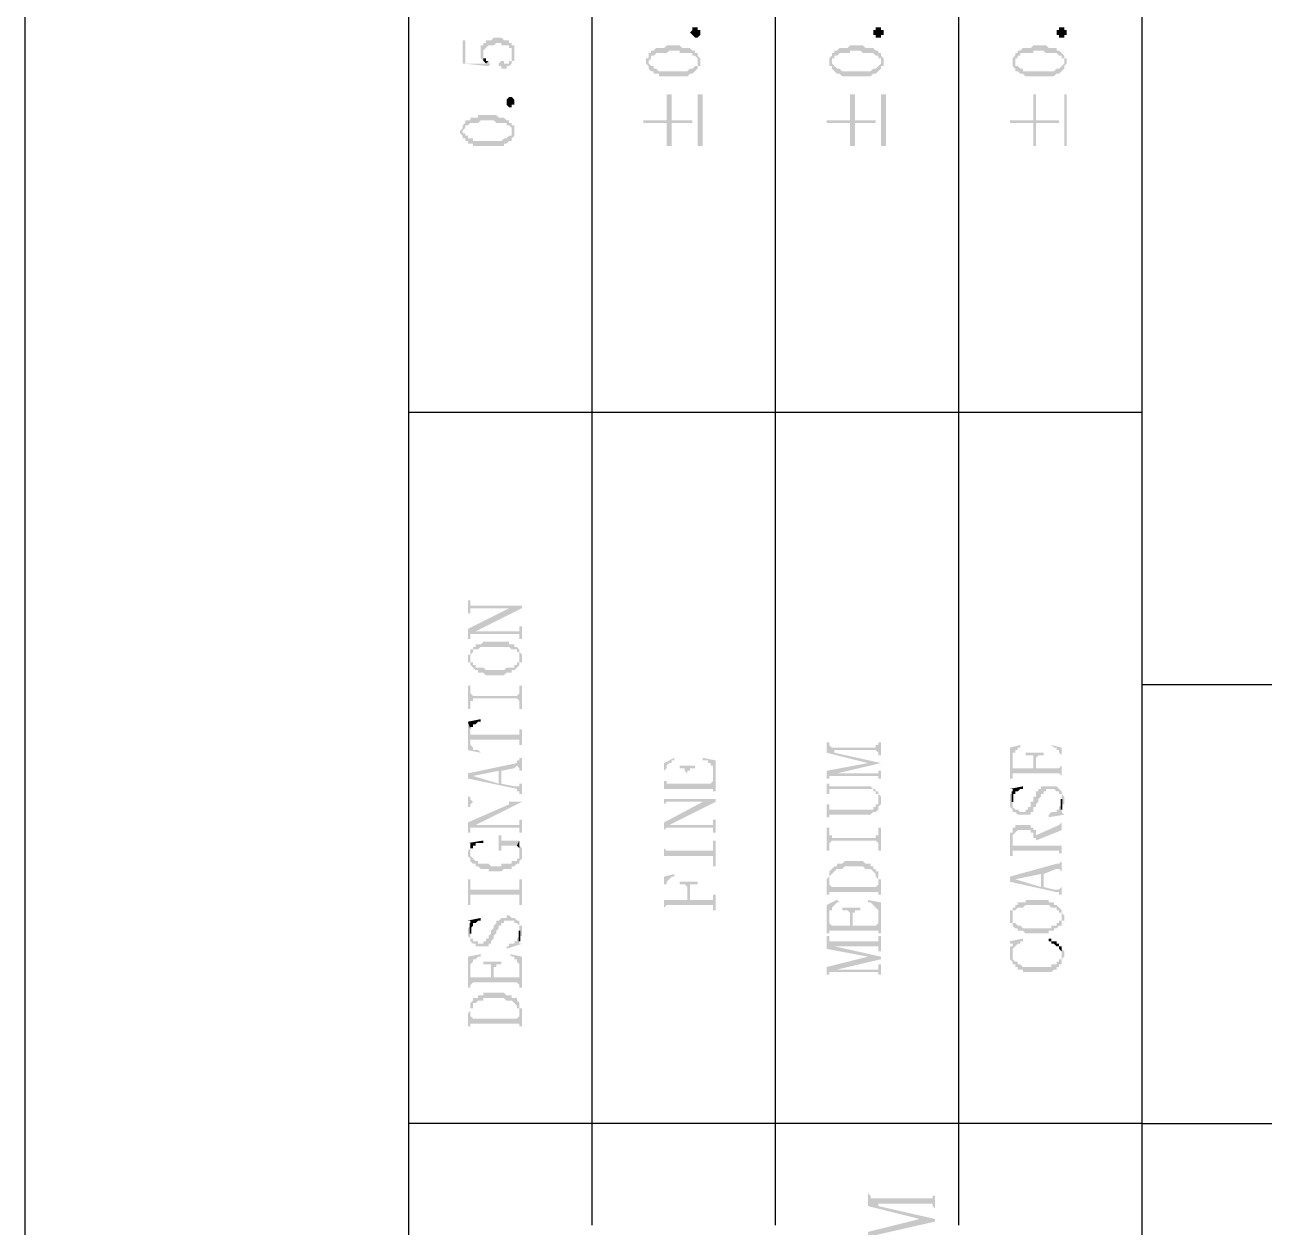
# Model space of a CAD drawing. Header units: millimetres. Extents: x 7018 to 13530, y 4187 to 5692.
# Drawn here: x 8411.44 to 8433.1, y 4550.47 to 4571.49 of the extents above; entities that cross this region are included whole.
import ezdxf

# ---------------------------------------------------------------- set-up
doc = ezdxf.new("R2010")
doc.units = ezdxf.units.MM

msp = doc.modelspace()

# ---------------------------------------------------------------- hatches: boundary and pattern name
at = {"transparency": 33554559}
for points in [[(8419.409, 4571.043), (8419.409, 4570.953), (8419.409, 4570.907), (8419.409, 4570.907), (8419.454, 4570.862), (8419.454, 4570.998), (8419.454, 4571.043), (8419.454, 4571.043), (8419.499, 4571.088), (8419.499, 4571.088), (8419.545, 4571.133), (8419.635, 4571.133), (8419.68, 4571.178), (8419.77, 4571.178), (8419.77, 4571.133), (8419.906, 4571.133), (8419.906, 4571.088), (8419.951, 4571.088), (8419.951, 4571.043), (8419.951, 4570.998), (8419.951, 4570.862), (8419.996, 4570.862), (8419.996, 4570.907), (8419.996, 4570.998), (8419.996, 4571.043), (8419.996, 4571.133), (8419.951, 4571.133), (8419.951, 4571.178), (8419.906, 4571.178), (8419.906, 4571.223), (8419.815, 4571.223), (8419.77, 4571.269), (8419.635, 4571.269), (8419.59, 4571.223), (8419.499, 4571.223), (8419.499, 4571.178), (8419.454, 4571.178), (8419.454, 4571.133), (8419.409, 4571.133), (8419.409, 4571.088)], [(8423.245, 4571.359), (8423.245, 4571.314), (8423.245, 4571.314), (8423.2, 4571.269), (8423.155, 4571.269), (8423.11, 4571.314), (8423.11, 4571.314), (8423.065, 4571.359), (8423.065, 4571.359), (8423.11, 4571.404), (8423.11, 4571.449), (8423.2, 4571.449), (8423.2, 4571.404), (8423.245, 4571.404), (8423.245, 4571.359)], [(8426.45, 4571.359), (8426.45, 4571.314), (8426.405, 4571.314), (8426.405, 4571.269), (8426.314, 4571.269), (8426.314, 4571.314), (8426.269, 4571.314), (8426.269, 4571.359), (8426.269, 4571.404), (8426.314, 4571.404), (8426.314, 4571.449), (8426.405, 4571.449), (8426.405, 4571.404), (8426.45, 4571.404), (8426.45, 4571.359)], [(8429.654, 4571.359), (8429.654, 4571.314), (8429.609, 4571.314), (8429.609, 4571.269), (8429.519, 4571.269), (8429.519, 4571.314), (8429.474, 4571.314), (8429.474, 4571.359), (8429.474, 4571.404), (8429.519, 4571.404), (8429.519, 4571.449), (8429.609, 4571.449), (8429.609, 4571.404), (8429.654, 4571.404), (8429.654, 4571.359)], [(8419.093, 4571.223), (8419.093, 4570.817), (8419.545, 4570.772), (8419.59, 4570.817), (8419.545, 4570.817), (8419.545, 4570.862), (8419.499, 4570.817), (8419.138, 4570.817), (8419.138, 4571.223)], [(8422.298, 4570.862), (8422.298, 4570.817), (8422.298, 4570.817), (8422.343, 4570.772), (8422.343, 4570.727), (8422.343, 4570.862), (8422.343, 4570.862), (8422.388, 4570.907), (8422.388, 4570.953), (8422.433, 4570.953), (8422.478, 4570.998), (8422.659, 4570.998), (8422.704, 4571.043), (8422.884, 4571.043), (8422.884, 4570.998), (8423.11, 4570.998), (8423.11, 4570.953), (8423.155, 4570.953), (8423.2, 4570.907), (8423.2, 4570.862), (8423.2, 4570.998), (8423.155, 4570.998), (8423.155, 4571.043), (8423.11, 4571.043), (8423.065, 4571.088), (8422.929, 4571.088), (8422.884, 4571.133), (8422.659, 4571.133), (8422.614, 4571.088), (8422.478, 4571.088), (8422.433, 4571.043), (8422.388, 4571.043), (8422.388, 4570.998), (8422.343, 4570.998), (8422.343, 4570.953), (8422.343, 4570.907), (8422.298, 4570.907)], [(8425.502, 4570.862), (8425.502, 4570.817), (8425.502, 4570.772), (8425.547, 4570.772), (8425.547, 4570.727), (8425.547, 4570.862), (8425.547, 4570.907), (8425.592, 4570.907), (8425.592, 4570.953), (8425.637, 4570.953), (8425.683, 4570.998), (8425.863, 4570.998), (8425.863, 4571.043), (8426.044, 4571.043), (8426.089, 4570.998), (8426.269, 4570.998), (8426.314, 4570.953), (8426.36, 4570.953), (8426.36, 4570.907), (8426.405, 4570.907), (8426.405, 4570.862), (8426.405, 4570.998), (8426.36, 4570.998), (8426.36, 4571.043), (8426.314, 4571.043), (8426.269, 4571.088), (8426.134, 4571.088), (8426.089, 4571.133), (8425.863, 4571.133), (8425.818, 4571.088), (8425.683, 4571.088), (8425.637, 4571.043), (8425.592, 4571.043), (8425.592, 4570.998), (8425.547, 4570.998), (8425.547, 4570.953), (8425.547, 4570.953), (8425.502, 4570.907)], [(8428.706, 4570.862), (8428.706, 4570.817), (8428.706, 4570.772), (8428.706, 4570.772), (8428.752, 4570.727), (8428.752, 4570.862), (8428.752, 4570.907), (8428.797, 4570.907), (8428.797, 4570.953), (8428.842, 4570.953), (8428.842, 4570.998), (8429.067, 4570.998), (8429.067, 4571.043), (8429.248, 4571.043), (8429.293, 4570.998), (8429.474, 4570.998), (8429.519, 4570.953), (8429.564, 4570.953), (8429.564, 4570.907), (8429.609, 4570.907), (8429.609, 4570.862), (8429.609, 4570.953), (8429.564, 4570.998), (8429.564, 4570.998), (8429.519, 4571.043), (8429.474, 4571.043), (8429.474, 4571.088), (8429.338, 4571.088), (8429.293, 4571.133), (8429.067, 4571.133), (8429.022, 4571.088), (8428.887, 4571.088), (8428.842, 4571.043), (8428.797, 4571.043), (8428.797, 4570.998), (8428.752, 4570.998), (8428.752, 4570.953), (8428.752, 4570.953), (8428.706, 4570.907)], [(8419.454, 4570.862), (8419.454, 4570.862), (8419.499, 4570.817), (8419.499, 4570.817), (8419.545, 4570.862), (8419.499, 4570.862), (8419.499, 4570.907), (8419.454, 4570.907), (8419.454, 4570.953), (8419.454, 4570.998)], [(8419.725, 4570.817), (8419.725, 4570.772), (8419.77, 4570.772), (8419.77, 4570.727), (8419.86, 4570.727), (8419.86, 4570.772), (8419.906, 4570.772), (8419.951, 4570.817), (8419.951, 4570.998), (8419.951, 4570.907), (8419.951, 4570.862), (8419.906, 4570.862), (8419.906, 4570.817), (8419.815, 4570.817), (8419.815, 4570.862), (8419.77, 4570.862)], [(8422.343, 4570.727), (8422.388, 4570.682), (8422.433, 4570.682), (8422.433, 4570.637), (8422.523, 4570.637), (8422.523, 4570.592), (8423.02, 4570.592), (8423.065, 4570.637), (8423.11, 4570.637), (8423.155, 4570.682), (8423.155, 4570.682), (8423.2, 4570.727), (8423.2, 4570.772), (8423.245, 4570.772), (8423.245, 4570.817), (8423.245, 4570.862), (8423.245, 4570.907), (8423.245, 4570.907), (8423.2, 4570.953), (8423.2, 4570.817), (8423.2, 4570.772), (8423.155, 4570.772), (8423.11, 4570.727), (8423.065, 4570.727), (8423.02, 4570.682), (8422.523, 4570.682), (8422.478, 4570.727), (8422.433, 4570.727), (8422.433, 4570.772), (8422.388, 4570.772), (8422.343, 4570.817), (8422.343, 4570.862)], [(8425.547, 4570.727), (8425.592, 4570.682), (8425.592, 4570.682), (8425.637, 4570.637), (8425.683, 4570.637), (8425.728, 4570.592), (8426.224, 4570.592), (8426.269, 4570.637), (8426.314, 4570.637), (8426.36, 4570.682), (8426.36, 4570.682), (8426.405, 4570.727), (8426.405, 4570.772), (8426.45, 4570.772), (8426.45, 4570.817), (8426.45, 4570.862), (8426.45, 4570.907), (8426.45, 4570.907), (8426.405, 4570.953), (8426.405, 4570.817), (8426.405, 4570.817), (8426.36, 4570.772), (8426.36, 4570.772), (8426.314, 4570.727), (8426.269, 4570.727), (8426.224, 4570.682), (8425.728, 4570.682), (8425.683, 4570.727), (8425.637, 4570.727), (8425.592, 4570.772), (8425.592, 4570.772), (8425.547, 4570.817), (8425.547, 4570.862)], [(8428.752, 4570.727), (8428.752, 4570.682), (8428.797, 4570.682), (8428.842, 4570.637), (8428.887, 4570.637), (8428.932, 4570.592), (8429.429, 4570.592), (8429.474, 4570.637), (8429.519, 4570.637), (8429.564, 4570.682), (8429.564, 4570.682), (8429.609, 4570.727), (8429.609, 4570.772), (8429.609, 4570.772), (8429.654, 4570.817), (8429.654, 4570.862), (8429.654, 4570.907), (8429.609, 4570.907), (8429.609, 4570.953), (8429.609, 4570.817), (8429.609, 4570.817), (8429.564, 4570.772), (8429.564, 4570.772), (8429.519, 4570.727), (8429.474, 4570.727), (8429.429, 4570.682), (8428.887, 4570.682), (8428.887, 4570.727), (8428.842, 4570.727), (8428.797, 4570.772), (8428.752, 4570.772), (8428.752, 4570.817), (8428.752, 4570.862)], [(8419.996, 4570.14), (8419.996, 4570.095), (8419.951, 4570.095), (8419.951, 4570.05), (8419.906, 4570.05), (8419.86, 4570.095), (8419.86, 4570.14), (8419.86, 4570.185), (8419.86, 4570.185), (8419.906, 4570.231), (8419.951, 4570.231), (8419.996, 4570.185), (8419.996, 4570.14)], [(8422.252, 4569.824), (8422.252, 4569.779), (8422.659, 4569.779), (8422.659, 4569.373), (8422.749, 4569.373), (8422.749, 4569.779), (8423.11, 4569.779), (8423.11, 4569.824), (8422.749, 4569.824), (8422.749, 4570.276), (8422.659, 4570.276), (8422.659, 4569.824)], [(8423.291, 4569.373), (8423.291, 4570.276), (8423.2, 4570.276), (8423.2, 4569.373)], [(8425.457, 4569.824), (8425.457, 4569.779), (8425.863, 4569.779), (8425.863, 4569.373), (8425.953, 4569.373), (8425.953, 4569.779), (8426.314, 4569.779), (8426.314, 4569.824), (8425.953, 4569.824), (8425.953, 4570.276), (8425.863, 4570.276), (8425.863, 4569.824)], [(8426.495, 4569.373), (8426.495, 4570.276), (8426.405, 4570.276), (8426.405, 4569.373)], [(8428.661, 4569.824), (8428.661, 4569.779), (8429.067, 4569.779), (8429.067, 4569.373), (8429.113, 4569.373), (8429.113, 4569.779), (8429.519, 4569.779), (8429.519, 4569.824), (8429.113, 4569.824), (8429.113, 4570.276), (8429.067, 4570.276), (8429.067, 4569.824)], [(8429.654, 4569.373), (8429.654, 4570.276), (8429.609, 4570.276), (8429.609, 4569.373)], [(8419.048, 4569.644), (8419.048, 4569.599), (8419.093, 4569.554), (8419.093, 4569.508), (8419.093, 4569.644), (8419.093, 4569.644), (8419.138, 4569.689), (8419.138, 4569.734), (8419.184, 4569.734), (8419.229, 4569.779), (8419.364, 4569.779), (8419.409, 4569.824), (8419.635, 4569.824), (8419.68, 4569.779), (8419.86, 4569.779), (8419.86, 4569.734), (8419.906, 4569.734), (8419.951, 4569.689), (8419.951, 4569.644), (8419.951, 4569.779), (8419.906, 4569.779), (8419.906, 4569.824), (8419.86, 4569.824), (8419.815, 4569.869), (8419.725, 4569.869), (8419.68, 4569.915), (8419.364, 4569.915), (8419.364, 4569.869), (8419.229, 4569.869), (8419.229, 4569.824), (8419.138, 4569.824), (8419.138, 4569.779), (8419.138, 4569.779), (8419.093, 4569.734), (8419.093, 4569.689), (8419.093, 4569.689)], [(8419.093, 4569.508), (8419.138, 4569.508), (8419.138, 4569.463), (8419.184, 4569.463), (8419.184, 4569.418), (8419.274, 4569.418), (8419.274, 4569.373), (8419.815, 4569.373), (8419.815, 4569.418), (8419.86, 4569.418), (8419.906, 4569.463), (8419.951, 4569.463), (8419.951, 4569.508), (8419.951, 4569.508), (8419.996, 4569.554), (8419.996, 4569.599), (8419.996, 4569.644), (8419.996, 4569.689), (8419.996, 4569.734), (8419.951, 4569.734), (8419.951, 4569.599), (8419.951, 4569.554), (8419.906, 4569.554), (8419.86, 4569.508), (8419.815, 4569.508), (8419.77, 4569.463), (8419.274, 4569.463), (8419.274, 4569.508), (8419.184, 4569.508), (8419.184, 4569.554), (8419.138, 4569.554), (8419.138, 4569.599), (8419.093, 4569.599), (8419.093, 4569.644)], [(8419.184, 4561.43), (8419.184, 4561.204), (8419.229, 4561.204), (8419.229, 4561.294), (8420.131, 4561.294), (8420.131, 4561.339), (8419.229, 4561.339), (8419.229, 4561.43)], [(8419.184, 4560.933), (8419.184, 4560.753), (8419.229, 4560.753), (8419.229, 4560.843), (8419.274, 4560.843), (8419.319, 4560.888), (8420.131, 4561.294), (8419.906, 4561.294)], [(8419.274, 4560.843), (8420.086, 4560.843), (8420.086, 4560.753), (8420.131, 4560.753), (8420.131, 4560.978), (8420.086, 4560.978), (8420.086, 4560.933), (8420.086, 4560.888), (8419.319, 4560.888)], [(8419.229, 4560.527), (8419.229, 4560.437), (8419.229, 4560.482), (8419.229, 4560.482), (8419.274, 4560.527), (8419.274, 4560.572), (8419.364, 4560.572), (8419.409, 4560.617), (8419.906, 4560.617), (8419.951, 4560.572), (8420.041, 4560.572), (8420.041, 4560.527), (8420.086, 4560.527), (8420.086, 4560.482), (8420.086, 4560.437), (8420.086, 4560.572), (8420.086, 4560.572), (8420.041, 4560.617), (8419.996, 4560.617), (8419.996, 4560.662), (8419.906, 4560.662), (8419.906, 4560.708), (8419.454, 4560.708), (8419.409, 4560.662), (8419.319, 4560.662), (8419.319, 4560.617), (8419.274, 4560.617), (8419.274, 4560.572), (8419.229, 4560.572)], [(8419.184, 4560.437), (8419.184, 4560.392), (8419.184, 4560.347), (8419.229, 4560.347), (8419.229, 4560.301), (8419.229, 4560.301), (8419.274, 4560.256), (8419.274, 4560.256), (8419.319, 4560.211), (8419.364, 4560.211), (8419.364, 4560.166), (8419.454, 4560.166), (8419.499, 4560.121), (8419.815, 4560.121), (8419.86, 4560.166), (8419.951, 4560.166), (8419.951, 4560.211), (8419.996, 4560.211), (8420.041, 4560.256), (8420.041, 4560.256), (8420.086, 4560.301), (8420.086, 4560.347), (8420.131, 4560.347), (8420.131, 4560.392), (8420.131, 4560.437), (8420.131, 4560.482), (8420.131, 4560.482), (8420.086, 4560.527), (8420.086, 4560.437), (8420.086, 4560.392), (8420.086, 4560.347), (8420.041, 4560.347), (8420.041, 4560.301), (8419.996, 4560.301), (8419.996, 4560.256), (8419.86, 4560.256), (8419.815, 4560.211), (8419.499, 4560.211), (8419.454, 4560.256), (8419.319, 4560.256), (8419.319, 4560.301), (8419.274, 4560.301), (8419.274, 4560.347), (8419.229, 4560.347), (8419.229, 4560.392), (8419.229, 4560.527), (8419.229, 4560.482), (8419.184, 4560.482)], [(8419.184, 4559.94), (8419.184, 4559.534), (8419.229, 4559.534), (8419.229, 4559.67), (8419.274, 4559.67), (8419.274, 4559.715), (8420.041, 4559.715), (8420.086, 4559.67), (8420.086, 4559.534), (8420.131, 4559.534), (8420.131, 4559.94), (8420.086, 4559.94), (8420.086, 4559.805), (8420.086, 4559.805), (8420.041, 4559.76), (8419.274, 4559.76), (8419.229, 4559.805), (8419.229, 4559.94)], [(8419.184, 4559.309), (8419.229, 4559.173), (8419.229, 4559.218), (8419.274, 4559.218), (8419.274, 4559.263), (8419.319, 4559.263), (8419.364, 4559.309), (8419.409, 4559.309), (8419.409, 4559.354)], [(8419.184, 4559.309), (8419.184, 4558.812), (8419.409, 4558.767), (8419.409, 4558.767), (8419.364, 4558.812), (8419.274, 4558.812), (8419.274, 4558.857), (8419.274, 4558.857), (8419.229, 4558.902), (8419.229, 4559.173)], [(8419.229, 4559.173), (8419.229, 4558.947), (8419.229, 4558.993), (8420.086, 4558.993), (8420.086, 4558.902), (8420.131, 4558.902), (8420.131, 4559.173), (8420.086, 4559.173), (8420.086, 4559.128), (8420.086, 4559.083), (8419.229, 4559.083), (8419.229, 4559.128)], [(8425.457, 4558.947), (8425.457, 4558.767), (8426.179, 4558.586), (8426.405, 4558.586), (8425.592, 4558.767), (8425.592, 4558.812), (8425.547, 4558.857), (8425.547, 4558.857), (8425.502, 4558.902), (8425.502, 4558.947), (8425.502, 4558.947)], [(8425.547, 4558.857), (8425.592, 4558.812), (8426.314, 4558.812), (8426.36, 4558.767), (8426.36, 4558.722), (8426.405, 4558.722), (8426.405, 4558.947), (8426.36, 4558.947), (8426.36, 4558.902), (8426.314, 4558.902), (8426.314, 4558.857)], [(8428.661, 4558.857), (8428.661, 4558.316), (8428.706, 4558.316), (8428.706, 4558.677), (8428.706, 4558.722), (8428.706, 4558.767), (8428.752, 4558.767), (8428.752, 4558.812), (8428.797, 4558.812), (8428.797, 4558.857), (8428.842, 4558.857), (8428.842, 4558.902)], [(8429.383, 4558.902), (8429.383, 4558.902), (8429.429, 4558.857), (8429.474, 4558.857), (8429.474, 4558.812), (8429.519, 4558.812), (8429.519, 4558.767), (8429.519, 4558.767), (8429.564, 4558.722), (8429.564, 4558.677), (8429.564, 4558.316), (8429.564, 4558.857)], [(8419.184, 4558.406), (8419.184, 4558.316), (8419.274, 4558.361), (8419.725, 4558.451), (8419.725, 4558.225), (8419.77, 4558.451), (8419.996, 4558.496), (8419.996, 4558.496), (8420.041, 4558.541), (8420.086, 4558.496), (8420.086, 4558.451), (8420.131, 4558.451), (8420.131, 4558.677), (8420.086, 4558.677), (8420.086, 4558.632), (8420.041, 4558.632), (8420.041, 4558.586)], [(8422.614, 4558.586), (8422.614, 4558.09), (8422.614, 4558.451), (8422.614, 4558.451), (8422.659, 4558.496), (8422.659, 4558.541), (8422.659, 4558.541), (8422.704, 4558.586), (8422.749, 4558.586), (8422.749, 4558.632), (8422.794, 4558.632), (8422.794, 4558.677)], [(8423.291, 4558.632), (8423.381, 4558.632), (8423.381, 4558.586), (8423.426, 4558.586), (8423.426, 4558.541), (8423.471, 4558.541), (8423.471, 4558.496), (8423.471, 4558.09), (8423.516, 4558.09), (8423.516, 4558.632), (8423.291, 4558.677)], [(8428.706, 4558.361), (8428.706, 4558.406), (8429.519, 4558.406), (8429.564, 4558.361), (8429.564, 4558.541), (8429.564, 4558.541), (8429.519, 4558.496), (8429.113, 4558.496), (8429.113, 4558.632), (8429.067, 4558.496), (8428.706, 4558.496), (8428.706, 4558.677)], [(8428.932, 4558.767), (8428.932, 4558.722), (8429.067, 4558.722), (8429.067, 4558.677), (8429.067, 4558.496), (8429.113, 4558.632), (8429.113, 4558.677), (8429.113, 4558.677), (8429.158, 4558.722), (8429.248, 4558.722), (8429.248, 4558.767)], [(8422.884, 4558.541), (8422.884, 4558.496), (8422.975, 4558.496), (8422.975, 4558.451), (8422.975, 4558.451), (8423.02, 4558.406), (8423.02, 4558.225), (8423.02, 4558.406), (8423.02, 4558.451), (8423.065, 4558.451), (8423.065, 4558.496), (8423.155, 4558.496), (8423.155, 4558.541)], [(8425.457, 4558.451), (8425.457, 4558.316), (8425.502, 4558.316), (8425.502, 4558.361), (8425.547, 4558.361), (8425.637, 4558.406), (8426.405, 4558.586), (8426.179, 4558.586)], [(8419.184, 4558.316), (8420.041, 4558.135), (8420.041, 4558.09), (8420.086, 4558.09), (8420.086, 4558.045), (8420.131, 4558.045), (8420.131, 4558.225), (8420.086, 4558.225), (8420.086, 4558.18), (8419.996, 4558.18), (8419.77, 4558.225), (8419.77, 4558.451), (8419.725, 4558.225), (8419.274, 4558.361), (8419.274, 4558.361)], [(8422.614, 4558.09), (8422.614, 4558.135), (8423.471, 4558.135), (8423.471, 4558.27), (8423.471, 4558.27), (8423.426, 4558.225), (8423.02, 4558.225), (8423.02, 4558.406), (8423.02, 4558.225), (8422.659, 4558.225), (8422.659, 4558.27), (8422.614, 4558.27), (8422.614, 4558.451)], [(8425.547, 4558.361), (8426.36, 4558.361), (8426.36, 4558.316), (8426.405, 4558.316), (8426.405, 4558.451), (8426.36, 4558.451), (8426.36, 4558.406), (8425.637, 4558.406)], [(8422.614, 4558.045), (8422.614, 4557.819), (8422.614, 4557.864), (8422.614, 4557.864), (8422.659, 4557.909), (8423.516, 4557.909), (8423.516, 4557.955), (8422.614, 4557.955)], [(8425.457, 4558.225), (8425.457, 4558.045), (8425.502, 4558.045), (8425.502, 4558.09), (8425.502, 4558.135), (8426.269, 4558.135), (8426.269, 4558.09), (8426.314, 4558.09), (8426.314, 4558.045), (8426.36, 4558.045), (8426.36, 4557.955), (8426.36, 4558.09), (8426.314, 4558.09), (8426.314, 4558.135), (8426.269, 4558.135), (8426.224, 4558.18), (8425.502, 4558.18), (8425.502, 4558.225), (8425.502, 4558.225)], [(8425.457, 4557.864), (8425.457, 4557.639), (8425.502, 4557.639), (8425.502, 4557.684), (8426.224, 4557.684), (8426.269, 4557.729), (8426.314, 4557.729), (8426.36, 4557.774), (8426.36, 4557.819), (8426.36, 4557.819), (8426.405, 4557.864), (8426.405, 4557.955), (8426.405, 4558), (8426.405, 4558), (8426.36, 4558.045), (8426.36, 4557.909), (8426.36, 4557.864), (8426.314, 4557.864), (8426.314, 4557.819), (8426.269, 4557.819), (8426.269, 4557.774), (8425.502, 4557.774), (8425.502, 4557.819), (8425.502, 4557.864)], [(8428.661, 4557.909), (8428.661, 4557.819), (8428.661, 4557.819), (8428.706, 4557.774), (8428.706, 4557.729), (8428.752, 4557.729), (8428.797, 4557.684), (8429.022, 4557.684), (8429.022, 4557.729), (8429.067, 4557.729), (8429.067, 4557.774), (8429.067, 4557.819), (8429.113, 4557.819), (8429.113, 4557.864), (8429.113, 4557.864), (8429.158, 4557.909), (8429.158, 4557.955), (8429.158, 4557.955), (8429.203, 4558), (8429.203, 4558.045), (8429.248, 4558.045), (8429.248, 4558.09), (8429.293, 4558.09), (8429.293, 4558.135), (8429.429, 4558.135), (8429.474, 4558.09), (8429.519, 4558.09), (8429.519, 4558.045), (8429.564, 4558.045), (8429.564, 4557.955), (8429.564, 4557.819), (8429.564, 4557.864), (8429.609, 4557.864), (8429.609, 4557.955), (8429.609, 4558), (8429.564, 4558.045), (8429.564, 4558.09), (8429.564, 4558.09), (8429.519, 4558.135), (8429.519, 4558.135), (8429.474, 4558.18), (8429.203, 4558.18), (8429.203, 4558.135), (8429.158, 4558.135), (8429.158, 4558.09), (8429.113, 4558.09), (8429.113, 4558), (8429.067, 4558), (8429.067, 4557.909), (8429.022, 4557.909), (8429.022, 4557.819), (8428.977, 4557.819), (8428.977, 4557.774), (8428.932, 4557.774), (8428.932, 4557.729), (8428.842, 4557.729), (8428.797, 4557.774), (8428.752, 4557.774), (8428.706, 4557.819), (8428.706, 4557.864), (8428.706, 4558.045), (8428.661, 4558.045), (8428.661, 4558), (8428.661, 4557.955)], [(8428.661, 4558.135), (8428.706, 4558.135), (8428.706, 4557.955), (8428.706, 4558.045), (8428.752, 4558.045), (8428.752, 4558.09), (8428.797, 4558.09), (8428.842, 4558.135), (8428.887, 4558.135), (8428.887, 4558.18)], [(8419.184, 4558), (8419.184, 4557.819), (8419.229, 4557.819), (8419.229, 4557.864), (8419.229, 4557.864), (8419.274, 4557.909), (8419.906, 4557.909), (8419.906, 4557.864), (8420.131, 4557.909), (8419.274, 4557.909), (8419.229, 4557.955), (8419.229, 4558)], [(8419.184, 4557.548), (8419.184, 4557.368), (8419.229, 4557.368), (8419.229, 4557.413), (8419.229, 4557.458), (8419.274, 4557.458), (8419.319, 4557.503), (8420.131, 4557.909), (8419.906, 4557.864)], [(8422.614, 4557.548), (8422.614, 4557.368), (8422.614, 4557.413), (8422.614, 4557.413), (8422.659, 4557.458), (8422.659, 4557.458), (8422.704, 4557.503), (8423.516, 4557.909), (8423.291, 4557.909)], [(8429.338, 4557.684), (8429.338, 4557.639), (8429.609, 4557.684), (8429.564, 4557.729), (8429.564, 4557.909), (8429.564, 4557.864), (8429.519, 4557.819), (8429.519, 4557.774), (8429.474, 4557.774), (8429.474, 4557.729), (8429.383, 4557.729)], [(8419.274, 4557.458), (8420.086, 4557.458), (8420.086, 4557.413), (8420.086, 4557.368), (8420.131, 4557.368), (8420.131, 4557.594), (8420.086, 4557.594), (8420.086, 4557.503), (8419.319, 4557.503)], [(8422.659, 4557.458), (8423.471, 4557.458), (8423.471, 4557.368), (8423.516, 4557.368), (8423.516, 4557.594), (8423.471, 4557.594), (8423.471, 4557.548), (8423.471, 4557.503), (8422.704, 4557.503)], [(8429.113, 4557.323), (8429.113, 4557.232), (8429.564, 4557.413), (8429.564, 4557.594), (8429.564, 4557.548), (8429.564, 4557.548), (8429.519, 4557.503), (8429.519, 4557.503)], [(8425.457, 4557.458), (8425.457, 4557.052), (8425.502, 4557.052), (8425.502, 4557.187), (8425.502, 4557.187), (8425.547, 4557.232), (8426.314, 4557.232), (8426.36, 4557.187), (8426.36, 4557.052), (8426.405, 4557.052), (8426.405, 4557.458), (8426.36, 4557.458), (8426.36, 4557.323), (8426.314, 4557.323), (8426.314, 4557.278), (8425.547, 4557.278), (8425.547, 4557.323), (8425.502, 4557.323), (8425.502, 4557.458)], [(8428.661, 4557.278), (8428.661, 4556.962), (8428.706, 4556.962), (8428.706, 4557.278), (8428.706, 4557.323), (8428.706, 4557.323), (8428.752, 4557.368), (8428.752, 4557.368), (8428.797, 4557.413), (8429.022, 4557.413), (8429.022, 4557.368), (8429.067, 4557.368), (8429.067, 4557.323), (8429.067, 4557.278), (8429.113, 4557.278), (8429.113, 4557.142), (8429.113, 4557.413), (8429.067, 4557.413), (8429.067, 4557.458), (8429.022, 4557.458), (8429.022, 4557.503), (8428.752, 4557.503), (8428.752, 4557.458), (8428.706, 4557.458), (8428.706, 4557.413), (8428.706, 4557.368), (8428.661, 4557.368)], [(8428.706, 4557.007), (8428.706, 4557.052), (8429.519, 4557.052), (8429.519, 4557.007), (8429.564, 4557.007), (8429.564, 4556.962), (8429.564, 4557.187), (8429.564, 4557.142), (8429.113, 4557.142), (8429.113, 4557.323), (8429.113, 4557.413), (8429.113, 4557.142), (8428.706, 4557.142), (8428.706, 4557.232)], [(8419.184, 4557.187), (8419.229, 4557.187), (8419.229, 4557.007), (8419.229, 4557.052), (8419.229, 4557.097), (8419.274, 4557.097), (8419.274, 4557.142), (8419.319, 4557.142), (8419.319, 4557.187), (8419.454, 4557.187), (8419.454, 4557.232)], [(8419.725, 4557.323), (8419.725, 4557.052), (8419.77, 4557.052), (8419.77, 4557.097), (8419.77, 4557.142), (8420.041, 4557.142), (8420.086, 4557.232), (8419.77, 4557.232), (8419.77, 4557.278), (8419.77, 4557.323)], [(8420.041, 4557.142), (8420.086, 4557.097), (8420.086, 4557.052), (8420.086, 4557.007), (8420.086, 4557.142), (8420.086, 4557.232)], [(8422.614, 4557.232), (8422.614, 4556.781), (8422.614, 4556.962), (8423.471, 4556.962), (8423.471, 4556.781), (8423.516, 4556.781), (8423.516, 4557.232), (8423.471, 4557.232), (8423.471, 4557.097), (8423.471, 4557.052), (8422.659, 4557.052), (8422.614, 4557.097)], [(8419.184, 4557.007), (8419.184, 4556.962), (8419.184, 4556.962), (8419.229, 4556.917), (8419.229, 4556.871), (8419.229, 4556.871), (8419.274, 4556.826), (8419.319, 4556.826), (8419.319, 4556.781), (8419.364, 4556.781), (8419.409, 4556.736), (8419.545, 4556.736), (8419.545, 4556.691), (8419.77, 4556.691), (8419.815, 4556.736), (8419.951, 4556.736), (8419.951, 4556.781), (8419.996, 4556.781), (8420.041, 4556.826), (8420.086, 4556.826), (8420.086, 4556.871), (8420.086, 4556.871), (8420.131, 4556.917), (8420.131, 4556.962), (8420.131, 4557.052), (8420.131, 4557.097), (8420.131, 4557.097), (8420.086, 4557.142), (8420.086, 4557.007), (8420.086, 4556.962), (8420.086, 4556.917), (8420.041, 4556.917), (8420.041, 4556.871), (8419.951, 4556.871), (8419.951, 4556.826), (8419.77, 4556.826), (8419.77, 4556.781), (8419.59, 4556.781), (8419.545, 4556.826), (8419.364, 4556.826), (8419.364, 4556.871), (8419.319, 4556.871), (8419.274, 4556.917), (8419.274, 4556.917), (8419.229, 4556.962), (8419.229, 4557.007), (8419.229, 4557.142), (8419.229, 4557.097), (8419.184, 4557.052), (8419.184, 4557.052)], [(8425.457, 4556.51), (8425.457, 4556.285), (8425.502, 4556.285), (8425.502, 4556.51), (8425.502, 4556.555), (8425.502, 4556.601), (8425.547, 4556.646), (8425.547, 4556.646), (8425.592, 4556.691), (8425.592, 4556.691), (8425.637, 4556.736), (8425.728, 4556.736), (8425.773, 4556.781), (8426.089, 4556.781), (8426.134, 4556.736), (8426.224, 4556.736), (8426.269, 4556.691), (8426.269, 4556.691), (8426.314, 4556.646), (8426.314, 4556.601), (8426.314, 4556.601), (8426.36, 4556.555), (8426.36, 4556.51), (8426.36, 4556.285), (8426.405, 4556.285), (8426.405, 4556.51), (8426.405, 4556.555), (8426.36, 4556.555), (8426.36, 4556.646), (8426.36, 4556.691), (8426.314, 4556.691), (8426.314, 4556.736), (8426.269, 4556.736), (8426.269, 4556.781), (8426.224, 4556.781), (8426.224, 4556.826), (8426.134, 4556.826), (8426.089, 4556.871), (8425.773, 4556.871), (8425.728, 4556.826), (8425.637, 4556.826), (8425.637, 4556.781), (8425.592, 4556.781), (8425.547, 4556.736), (8425.547, 4556.736), (8425.502, 4556.691), (8425.502, 4556.601), (8425.502, 4556.601), (8425.457, 4556.555), (8425.457, 4556.555)], [(8428.661, 4556.601), (8428.661, 4556.51), (8428.752, 4556.555), (8429.203, 4556.646), (8429.203, 4556.42), (8429.248, 4556.646), (8429.474, 4556.736), (8429.519, 4556.736), (8429.564, 4556.691), (8429.564, 4556.646), (8429.564, 4556.871), (8429.564, 4556.871), (8429.519, 4556.826), (8429.474, 4556.826)], [(8419.184, 4556.555), (8419.184, 4556.104), (8419.229, 4556.104), (8419.229, 4556.24), (8419.229, 4556.285), (8420.086, 4556.285), (8420.086, 4556.104), (8420.131, 4556.104), (8420.131, 4556.555), (8420.086, 4556.555), (8420.086, 4556.42), (8420.086, 4556.375), (8419.229, 4556.375), (8419.229, 4556.555)], [(8422.614, 4556.601), (8422.614, 4556.014), (8422.614, 4556.375), (8422.614, 4556.465), (8422.659, 4556.465), (8422.659, 4556.51), (8422.659, 4556.51), (8422.704, 4556.555), (8422.704, 4556.555), (8422.749, 4556.601), (8422.794, 4556.601), (8422.794, 4556.646)], [(8422.884, 4556.51), (8422.884, 4556.465), (8422.975, 4556.465), (8423.02, 4556.42), (8423.02, 4556.194), (8423.065, 4556.375), (8423.065, 4556.42), (8423.065, 4556.465), (8423.2, 4556.465), (8423.2, 4556.51)], [(8425.502, 4556.285), (8425.502, 4556.33), (8426.36, 4556.33), (8426.36, 4556.285), (8426.36, 4556.51), (8426.36, 4556.465), (8426.36, 4556.465), (8426.314, 4556.42), (8425.547, 4556.42), (8425.502, 4556.465), (8425.502, 4556.51)], [(8428.661, 4556.51), (8429.474, 4556.33), (8429.519, 4556.33), (8429.519, 4556.285), (8429.564, 4556.285), (8429.564, 4556.24), (8429.564, 4556.42), (8429.564, 4556.42), (8429.519, 4556.375), (8429.429, 4556.375), (8429.248, 4556.42), (8429.248, 4556.646), (8429.203, 4556.42), (8428.752, 4556.555), (8428.752, 4556.555)], [(8422.614, 4556.059), (8422.614, 4556.059), (8422.659, 4556.104), (8423.471, 4556.104), (8423.471, 4556.014), (8423.516, 4556.014), (8423.516, 4556.285), (8423.471, 4556.285), (8423.471, 4556.24), (8423.471, 4556.194), (8423.065, 4556.194), (8423.065, 4556.375), (8423.02, 4556.194), (8422.614, 4556.194), (8422.614, 4556.375)], [(8425.457, 4556.104), (8425.457, 4555.608), (8425.502, 4555.608), (8425.502, 4555.969), (8425.502, 4556.014), (8425.547, 4556.014), (8425.547, 4556.059), (8425.547, 4556.059), (8425.592, 4556.104), (8425.592, 4556.104), (8425.637, 4556.149), (8425.683, 4556.149), (8425.637, 4556.194)], [(8426.179, 4556.149), (8426.224, 4556.149), (8426.269, 4556.104), (8426.269, 4556.104), (8426.314, 4556.059), (8426.314, 4556.059), (8426.36, 4556.014), (8426.36, 4555.608), (8426.405, 4555.608), (8426.405, 4556.149), (8426.179, 4556.194)], [(8428.706, 4556.014), (8428.706, 4555.878), (8428.706, 4555.969), (8428.706, 4556.014), (8428.752, 4556.014), (8428.797, 4556.059), (8428.887, 4556.059), (8428.932, 4556.104), (8429.338, 4556.104), (8429.383, 4556.059), (8429.474, 4556.059), (8429.474, 4556.014), (8429.519, 4556.014), (8429.519, 4555.969), (8429.564, 4555.969), (8429.564, 4555.924), (8429.564, 4555.878), (8429.564, 4556.014), (8429.564, 4556.014), (8429.519, 4556.059), (8429.519, 4556.059), (8429.474, 4556.104), (8429.429, 4556.104), (8429.429, 4556.149), (8429.338, 4556.149), (8429.338, 4556.194), (8428.932, 4556.194), (8428.932, 4556.149), (8428.797, 4556.149), (8428.797, 4556.104), (8428.752, 4556.104), (8428.752, 4556.059), (8428.706, 4556.059)], [(8419.184, 4555.608), (8419.184, 4555.563), (8419.184, 4555.563), (8419.229, 4555.517), (8419.229, 4555.472), (8419.229, 4555.472), (8419.274, 4555.427), (8419.319, 4555.427), (8419.319, 4555.382), (8419.545, 4555.382), (8419.545, 4555.427), (8419.59, 4555.427), (8419.59, 4555.472), (8419.59, 4555.472), (8419.635, 4555.517), (8419.635, 4555.563), (8419.68, 4555.608), (8419.68, 4555.653), (8419.725, 4555.698), (8419.725, 4555.743), (8419.77, 4555.743), (8419.77, 4555.788), (8419.815, 4555.788), (8419.815, 4555.833), (8419.996, 4555.833), (8419.996, 4555.788), (8420.041, 4555.788), (8420.086, 4555.743), (8420.086, 4555.698), (8420.086, 4555.517), (8420.086, 4555.563), (8420.131, 4555.563), (8420.131, 4555.608), (8420.131, 4555.653), (8420.131, 4555.698), (8420.131, 4555.743), (8420.086, 4555.743), (8420.086, 4555.788), (8420.086, 4555.833), (8420.041, 4555.833), (8419.996, 4555.878), (8419.951, 4555.878), (8419.906, 4555.924), (8419.86, 4555.924), (8419.86, 4555.878), (8419.77, 4555.878), (8419.725, 4555.833), (8419.68, 4555.833), (8419.68, 4555.788), (8419.68, 4555.788), (8419.635, 4555.743), (8419.635, 4555.698), (8419.59, 4555.653), (8419.59, 4555.608), (8419.545, 4555.563), (8419.545, 4555.517), (8419.499, 4555.517), (8419.499, 4555.472), (8419.454, 4555.472), (8419.454, 4555.427), (8419.364, 4555.427), (8419.364, 4555.472), (8419.274, 4555.472), (8419.274, 4555.517), (8419.229, 4555.517), (8419.229, 4555.608), (8419.229, 4555.743), (8419.229, 4555.743), (8419.184, 4555.698), (8419.184, 4555.653)], [(8419.184, 4555.833), (8419.229, 4555.833), (8419.229, 4555.698), (8419.229, 4555.698), (8419.274, 4555.743), (8419.274, 4555.788), (8419.319, 4555.788), (8419.364, 4555.833), (8419.409, 4555.833), (8419.409, 4555.878)], [(8425.502, 4555.608), (8425.502, 4555.653), (8426.36, 4555.653), (8426.36, 4555.608), (8426.36, 4555.788), (8426.36, 4555.788), (8426.314, 4555.743), (8425.908, 4555.743), (8425.908, 4555.924), (8425.863, 4555.743), (8425.547, 4555.743), (8425.502, 4555.788), (8425.502, 4555.969)], [(8425.728, 4556.059), (8425.728, 4556.014), (8425.818, 4556.014), (8425.863, 4555.969), (8425.863, 4555.924), (8425.863, 4555.743), (8425.908, 4555.924), (8425.908, 4555.969), (8425.953, 4555.969), (8425.953, 4556.014), (8426.044, 4556.014), (8426.044, 4556.059)], [(8428.661, 4555.878), (8428.661, 4555.833), (8428.661, 4555.788), (8428.706, 4555.788), (8428.706, 4555.743), (8428.706, 4555.743), (8428.752, 4555.698), (8428.797, 4555.698), (8428.797, 4555.653), (8428.887, 4555.653), (8428.932, 4555.608), (8429.338, 4555.608), (8429.338, 4555.653), (8429.429, 4555.653), (8429.429, 4555.698), (8429.474, 4555.698), (8429.519, 4555.743), (8429.564, 4555.743), (8429.564, 4555.788), (8429.564, 4555.833), (8429.609, 4555.833), (8429.609, 4555.878), (8429.609, 4555.924), (8429.609, 4555.924), (8429.564, 4555.969), (8429.564, 4556.014), (8429.564, 4555.878), (8429.564, 4555.833), (8429.519, 4555.833), (8429.519, 4555.788), (8429.474, 4555.788), (8429.474, 4555.743), (8429.383, 4555.743), (8429.383, 4555.698), (8428.887, 4555.698), (8428.842, 4555.743), (8428.797, 4555.743), (8428.752, 4555.788), (8428.706, 4555.788), (8428.706, 4555.833), (8428.706, 4555.878), (8428.706, 4556.014), (8428.661, 4556.014), (8428.661, 4555.969), (8428.661, 4555.924)], [(8419.86, 4555.382), (8419.86, 4555.337), (8420.131, 4555.427), (8420.086, 4555.427), (8420.086, 4555.608), (8420.086, 4555.563), (8420.086, 4555.563), (8420.041, 4555.517), (8420.041, 4555.472), (8419.996, 4555.472), (8419.996, 4555.427), (8419.906, 4555.427), (8419.906, 4555.382)], [(8425.457, 4555.563), (8425.457, 4555.337), (8426.179, 4555.201), (8426.179, 4555.201), (8426.405, 4555.156), (8426.405, 4555.201), (8425.592, 4555.382), (8425.592, 4555.382), (8425.547, 4555.472), (8425.502, 4555.472), (8425.502, 4555.563)], [(8425.547, 4555.472), (8425.592, 4555.382), (8426.36, 4555.382), (8426.36, 4555.292), (8426.405, 4555.292), (8426.405, 4555.563), (8426.36, 4555.563), (8426.36, 4555.517), (8426.36, 4555.472), (8426.314, 4555.472)], [(8428.661, 4555.472), (8428.661, 4555.427), (8428.706, 4555.427), (8428.706, 4555.111), (8428.706, 4555.247), (8428.706, 4555.337), (8428.706, 4555.337), (8428.752, 4555.382), (8428.752, 4555.382), (8428.797, 4555.427), (8428.842, 4555.427), (8428.842, 4555.472), (8428.887, 4555.472), (8428.887, 4555.517)], [(8429.338, 4555.472), (8429.383, 4555.472), (8429.383, 4555.427), (8429.429, 4555.427), (8429.474, 4555.382), (8429.519, 4555.382), (8429.519, 4555.337), (8429.519, 4555.337), (8429.564, 4555.292), (8429.564, 4555.247), (8429.564, 4555.382), (8429.519, 4555.382), (8429.519, 4555.427), (8429.474, 4555.427), (8429.474, 4555.472), (8429.383, 4555.472), (8429.383, 4555.517), (8429.338, 4555.517)], [(8419.184, 4555.201), (8419.184, 4554.66), (8419.229, 4554.66), (8419.229, 4555.021), (8419.229, 4555.066), (8419.229, 4555.066), (8419.274, 4555.111), (8419.274, 4555.156), (8419.319, 4555.156), (8419.364, 4555.201), (8419.409, 4555.201), (8419.409, 4555.247)], [(8419.906, 4555.247), (8419.906, 4555.247), (8419.951, 4555.201), (8419.996, 4555.201), (8419.996, 4555.156), (8420.041, 4555.156), (8420.041, 4555.111), (8420.086, 4555.066), (8420.086, 4555.021), (8420.086, 4554.66), (8420.131, 4554.66), (8420.131, 4555.201)], [(8428.661, 4555.247), (8428.661, 4555.201), (8428.661, 4555.156), (8428.661, 4555.156), (8428.706, 4555.111), (8428.706, 4555.382), (8428.661, 4555.382), (8428.661, 4555.292), (8428.661, 4555.292)], [(8428.706, 4555.111), (8428.706, 4555.066), (8428.752, 4555.066), (8428.752, 4555.021), (8428.797, 4555.021), (8428.797, 4554.976), (8428.887, 4554.976), (8428.887, 4554.931), (8429.383, 4554.931), (8429.429, 4554.976), (8429.474, 4554.976), (8429.474, 4555.021), (8429.519, 4555.021), (8429.519, 4555.066), (8429.564, 4555.066), (8429.564, 4555.111), (8429.564, 4555.156), (8429.609, 4555.201), (8429.609, 4555.247), (8429.609, 4555.292), (8429.564, 4555.337), (8429.564, 4555.382), (8429.564, 4555.201), (8429.564, 4555.156), (8429.519, 4555.156), (8429.519, 4555.111), (8429.474, 4555.111), (8429.474, 4555.066), (8429.383, 4555.066), (8429.383, 4555.021), (8428.887, 4555.021), (8428.842, 4555.066), (8428.797, 4555.066), (8428.797, 4555.111), (8428.752, 4555.111), (8428.706, 4555.156), (8428.706, 4555.201), (8428.706, 4555.247)], [(8419.229, 4554.705), (8419.229, 4554.705), (8419.274, 4554.75), (8420.041, 4554.75), (8420.086, 4554.705), (8420.086, 4554.886), (8420.086, 4554.84), (8419.635, 4554.84), (8419.635, 4554.976), (8419.59, 4554.84), (8419.229, 4554.84), (8419.229, 4555.021)], [(8419.454, 4555.111), (8419.454, 4555.066), (8419.59, 4555.066), (8419.59, 4555.021), (8419.59, 4554.84), (8419.635, 4554.976), (8419.635, 4555.021), (8419.68, 4555.021), (8419.68, 4555.066), (8419.77, 4555.066), (8419.77, 4555.111)], [(8425.457, 4555.021), (8425.457, 4554.886), (8425.502, 4554.886), (8425.502, 4554.931), (8425.547, 4554.931), (8425.637, 4554.976), (8426.405, 4555.156), (8426.179, 4555.201)], [(8425.547, 4554.931), (8426.36, 4554.931), (8426.36, 4554.886), (8426.405, 4554.886), (8426.405, 4555.066), (8426.36, 4555.066), (8426.36, 4555.021), (8426.36, 4554.976), (8425.637, 4554.976)], [(8419.184, 4554.209), (8419.184, 4553.983), (8419.229, 4553.983), (8419.229, 4554.209), (8419.229, 4554.299), (8419.274, 4554.299), (8419.274, 4554.344), (8419.274, 4554.389), (8419.319, 4554.389), (8419.364, 4554.434), (8419.454, 4554.434), (8419.454, 4554.479), (8419.815, 4554.479), (8419.86, 4554.434), (8419.951, 4554.434), (8419.996, 4554.389), (8419.996, 4554.389), (8420.041, 4554.344), (8420.041, 4554.299), (8420.086, 4554.299), (8420.086, 4554.254), (8420.086, 4554.209), (8420.086, 4553.983), (8420.131, 4553.983), (8420.131, 4554.209), (8420.131, 4554.299), (8420.086, 4554.299), (8420.086, 4554.344), (8420.086, 4554.389), (8420.086, 4554.389), (8420.041, 4554.434), (8420.041, 4554.479), (8419.951, 4554.479), (8419.951, 4554.525), (8419.86, 4554.525), (8419.815, 4554.57), (8419.454, 4554.57), (8419.454, 4554.525), (8419.364, 4554.525), (8419.364, 4554.479), (8419.274, 4554.479), (8419.274, 4554.434), (8419.274, 4554.434), (8419.229, 4554.389), (8419.229, 4554.344), (8419.229, 4554.254), (8419.229, 4554.254)], [(8419.229, 4553.983), (8419.229, 4554.028), (8420.086, 4554.028), (8420.086, 4553.983), (8420.086, 4554.209), (8420.086, 4554.163), (8420.086, 4554.163), (8420.041, 4554.118), (8419.274, 4554.118), (8419.229, 4554.163), (8419.229, 4554.209)], [(8426.179, 4551.066), (8426.179, 4550.84), (8427.082, 4550.615), (8427.082, 4550.615), (8427.352, 4550.57), (8427.352, 4550.615), (8426.36, 4550.84), (8426.36, 4550.885), (8426.269, 4550.976), (8426.224, 4550.976), (8426.224, 4551.021), (8426.224, 4551.021), (8426.179, 4551.066)], [(8426.269, 4550.976), (8426.36, 4550.885), (8427.307, 4550.885), (8427.307, 4550.84), (8427.307, 4550.84), (8427.352, 4550.795), (8427.352, 4550.75), (8427.352, 4551.066), (8427.352, 4551.021), (8427.307, 4551.021), (8427.307, 4550.976), (8427.262, 4550.976)], [(8426.179, 4550.389), (8426.179, 4550.208), (8426.179, 4550.254), (8426.224, 4550.254), (8426.224, 4550.299), (8426.269, 4550.299), (8426.36, 4550.344), (8427.352, 4550.57), (8427.082, 4550.615)]]:
    msp.add_hatch(color=256, dxfattribs=at).paths.add_polyline_path(points)

# ---------------------------------------------------------------- linework, layer by layer
msp.add_line((8418.145, 4815.918), (8418.145, 4529.177))
for points in [[(8831.439, 4524.918), (8831.439, 4821.918), (8411.439, 4821.918), (8411.439, 4524.918)], [(8428.706, 4558.045), (8428.706, 4557.909), (8428.706, 4557.955), (8428.706, 4558.09), (8428.706, 4558.09)], [(8429.564, 4557.909), (8429.564, 4557.774), (8429.564, 4557.955)], [(8419.229, 4555.743), (8419.229, 4555.608), (8419.229, 4555.788), (8419.229, 4555.788)], [(8420.086, 4555.608), (8420.086, 4555.472), (8420.086, 4555.653)]]:
    msp.add_lwpolyline(points, close=True)
for points in [[(8430.963, 4815.918), (8430.963, 4529.177)], [(8421.35, 4643.525), (8421.35, 4550.508)], [(8424.554, 4643.525), (8424.554, 4550.508)], [(8427.759, 4643.525), (8427.759, 4550.508)], [(8418.145, 4564.724), (8430.963, 4564.724)], [(8430.963, 4559.957), (8827.401, 4559.957)], [(8430.963, 4552.285), (8418.145, 4552.285)], [(8430.963, 4552.285), (8727.093, 4552.285)]]:
    msp.add_lwpolyline(points)

doc.saveas('drawing.dxf')
